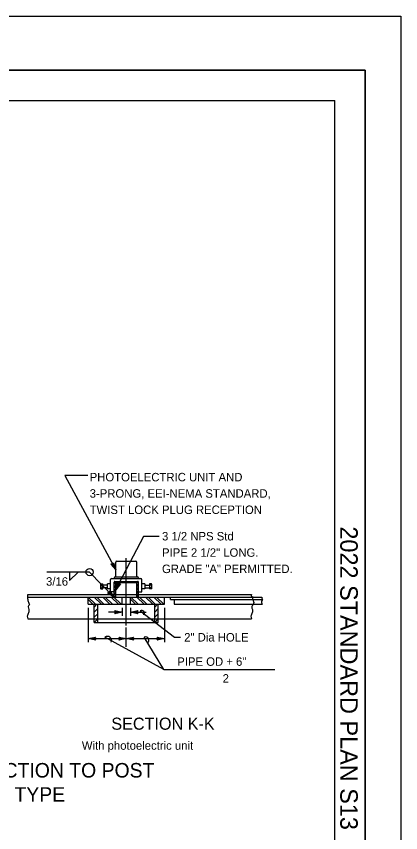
# Model space of a CAD drawing. Extents: x -894 to 866, y -476 to 714.
# Drawn here: x 548 to 866, y 38 to 714 of the extents above; entities that cross this region are included whole.
import ezdxf

# ---------------------------------------------------------------- set-up
doc = ezdxf.new("R2010")
doc.units = 0
for name, color, linetype in [('1 Control', 7, 'Continuous'), ('10 Sheet Format', 7, 'Continuous'), ('56 Stage 3 Anno', 7, 'Continuous'), ('57 Undefined', 7, 'Continuous'), ('59 Sndwall Anno', 7, 'Continuous'), ('60 Nongeo Data', 7, 'Continuous')]:
    doc.layers.add(name, color=color, linetype=linetype)

msp = doc.modelspace()

# ---------------------------------------------------------------- linework, layer by layer
at = {"layer": '1 Control'}
msp.add_lwpolyline([(638.94, 209.7), (638.94, 265.18)], dxfattribs=at)
at = {"layer": '10 Sheet Format'}
for p, q in [((-863.46, 668.96), (836.55, 668.96)), ((836.55, 668.96), (836.55, -431.04)), ((-813.45, 643.96), (811.55, 643.96)), ((811.55, -406.04), (811.55, 643.96))]:
    msp.add_line(p, q, dxfattribs=at)
for points in [[(-894.04, 713.56), (865.96, 713.56), (865.96, -476.44), (-894.04, -476.44)], [(-894.04, 713.56), (865.96, 713.56), (865.96, -476.44), (-894.04, -476.44)], [(-863.46, -431.04), (836.55, -431.04), (836.55, 668.96), (-863.46, 668.96)]]:
    msp.add_lwpolyline(points, close=True, dxfattribs=at)
at = {"layer": '56 Stage 3 Anno'}
for p, q in [((653.17, 283.13), (630.19, 239.62)), ((666.1, 283.13), (653.17, 283.13)), ((626.16, 260.28), (626.16, 260.28)), ((628.51, 261.55), (628.51, 261.55)), ((608.64, 253.82), (573.17, 253.82)), ((592.07, 253.82), (592.07, 246.82)), ((592.07, 246.82), (599.07, 253.82)), ((628.65, 233.15), (608.64, 253.82)), ((630.18, 255.63), (630.18, 255.63)), ((630.33, 239.23), (631.61, 245.24)), ((634.04, 244.13), (630.33, 239.23)), ((630.91, 240.5), (631.84, 244.88)), ((633.63, 244.08), (630.91, 240.48)), ((631.48, 241.74), (632.08, 244.57)), ((633.2, 244.02), (631.48, 241.74)), ((631.61, 245.24), (631.61, 245.24)), ((631.61, 245.24), (632.49, 243.96)), ((632.06, 243), (632.31, 244.21)), ((632.82, 244), (632.06, 243)), ((632.49, 243.96), (634.04, 244.13)), ((634.04, 244.13), (634.04, 244.13)), ((623.52, 236.54), (625.03, 236.89)), ((628.65, 233.15), (623.52, 236.54)), ((623.52, 236.54), (623.52, 236.54)), ((627.68, 234.15), (623.94, 236.62)), ((626.73, 235.14), (624.31, 236.73)), ((625.77, 236.13), (624.74, 236.81)), ((625.03, 236.89), (625.44, 238.39)), ((625.11, 237.2), (625.77, 236.13)), ((625.24, 237.57), (626.73, 235.14)), ((625.33, 237.99), (627.69, 234.14)), ((625.44, 238.39), (625.44, 238.39)), ((625.44, 238.39), (628.65, 233.15)), ((630.33, 239.23), (630.33, 239.23)), ((628.65, 233.15), (628.65, 233.15)), ((607.44, 224.15), (607.44, 195.72)), ((635.44, 224.15), (635.44, 217.56)), ((642.44, 224.15), (642.44, 217.56)), ((670.44, 224.15), (670.44, 195.72)), ((635.44, 220.56), (624.28, 220.56)), ((630.24, 220.56), (629.44, 221.9)), ((629.44, 221.9), (629.44, 221.9)), ((629.44, 221.9), (635.44, 220.56)), ((635.44, 220.56), (629.44, 219.23)), ((629.44, 219.23), (630.24, 220.56)), ((629.44, 219.23), (629.44, 219.23)), ((629.65, 221.54), (634.06, 220.56)), ((634.05, 220.56), (629.67, 219.59)), ((632.67, 220.56), (629.85, 219.94)), ((629.89, 221.18), (632.67, 220.56)), ((630.06, 220.84), (631.29, 220.56)), ((631.29, 220.56), (630.08, 220.29)), ((635.44, 220.56), (635.44, 220.56)), ((642.44, 220.56), (648.44, 221.89)), ((642.44, 220.56), (655.47, 220.56)), ((648.44, 219.22), (642.44, 220.56)), ((642.44, 220.56), (642.44, 220.56)), ((648.22, 219.58), (643.82, 220.56)), ((643.83, 220.56), (648.2, 221.53)), ((645.2, 220.56), (648.02, 221.18)), ((647.99, 219.93), (645.2, 220.56)), ((646.58, 220.56), (647.79, 220.82)), ((647.81, 220.28), (646.58, 220.56)), ((648.44, 221.89), (647.64, 220.56)), ((647.64, 220.56), (648.44, 219.22)), ((648.44, 221.89), (648.44, 221.89)), ((648.44, 219.22), (648.44, 219.22)), ((650.55, 221.6), (678.86, 199.85)), ((607.44, 198.72), (613.44, 200.05)), ((613.44, 197.38), (607.44, 198.72)), ((607.44, 198.72), (607.44, 198.72)), ((607.44, 198.72), (638.94, 198.72)), ((613.22, 197.73), (608.82, 198.72)), ((608.83, 198.72), (613.2, 199.69)), ((610.2, 198.72), (613.02, 199.34)), ((612.99, 198.09), (610.2, 198.72)), ((611.58, 198.71), (612.79, 198.98)), ((612.81, 198.44), (611.58, 198.71)), ((613.44, 200.05), (612.64, 198.72)), ((612.64, 198.72), (613.44, 197.38)), ((613.44, 200.05), (613.44, 200.05)), ((613.44, 197.38), (613.44, 197.38)), ((669.96, 173.18), (621.2, 199.85)), ((633.74, 198.72), (632.94, 200.06)), ((632.94, 200.06), (632.94, 200.06)), ((632.94, 200.06), (638.94, 198.72)), ((638.94, 198.72), (632.94, 197.39)), ((632.94, 197.39), (633.74, 198.72)), ((632.94, 197.39), (632.94, 197.39)), ((633.15, 199.7), (637.56, 198.72)), ((637.55, 198.71), (633.17, 197.75)), ((636.17, 198.72), (633.35, 198.09)), ((633.39, 199.34), (636.17, 198.72)), ((633.56, 199), (634.79, 198.72)), ((634.79, 198.72), (633.58, 198.45)), ((638.94, 198.72), (644.94, 200.05)), ((638.94, 198.72), (670.44, 198.72)), ((638.94, 198.72), (638.94, 198.72)), ((644.94, 197.38), (638.94, 198.72)), ((638.94, 198.72), (638.94, 198.72)), ((644.72, 197.73), (640.32, 198.72)), ((640.33, 198.72), (644.7, 199.69)), ((641.7, 198.72), (644.52, 199.34)), ((644.49, 198.09), (641.7, 198.72)), ((643.08, 198.71), (644.29, 198.98)), ((644.31, 198.44), (643.08, 198.71)), ((644.94, 200.05), (644.14, 198.72)), ((644.14, 198.72), (644.94, 197.38)), ((644.94, 200.05), (644.94, 200.05)), ((644.94, 197.38), (644.94, 197.38)), ((669.96, 173.18), (653.83, 200.06)), ((665.24, 198.72), (664.44, 200.06)), ((664.44, 200.06), (664.44, 200.06)), ((664.44, 200.06), (670.44, 198.72)), ((670.44, 198.72), (664.44, 197.39)), ((664.44, 197.39), (665.24, 198.72)), ((664.44, 197.39), (664.44, 197.39)), ((664.65, 199.7), (669.06, 198.72)), ((669.05, 198.71), (664.67, 197.75)), ((667.67, 198.72), (664.85, 198.09)), ((664.89, 199.34), (667.67, 198.72)), ((665.06, 199), (666.29, 198.72)), ((666.29, 198.72), (665.08, 198.45)), ((670.44, 198.72), (670.44, 198.72)), ((678.86, 199.85), (683.86, 199.85)), ((669.96, 173.18), (761.78, 173.18))]:
    msp.add_line(p, q, dxfattribs=at)
for points in [[(607.22, 333.59), (588.03, 333.59), (630.18, 255.63)], [(638.94, 191.85), (638.94, 207.87)]]:
    msp.add_lwpolyline(points, dxfattribs=at)
msp.add_lwpolyline([(628.51, 261.55), (630.18, 255.63), (626.16, 260.28), (626.57, 260.26), (629.52, 256.85), (628.3, 261.19), (628.09, 260.84), (628.87, 258.06), (626.99, 260.24), (627.4, 260.22), (628.22, 259.28), (627.87, 260.48), (627.71, 260.21), (626.16, 260.28), (627.71, 260.21)], close=True, dxfattribs=at)
msp.add_circle((608.64, 253.82), 3, dxfattribs=at)
for centre, radius, start, end in [((651.82, 219.91), 2.12, 319.06905, 126.98095), ((623.34, 197.11), 3.48, 336.86408, 127.99832), ((654.75, 197.35), 2.87, 302.49644, 108.78368)]:
    msp.add_arc(centre, radius, start, end, dxfattribs=at)
at = {"layer": '59 Sndwall Anno'}
for p, q in [((628.94, 244.75), (629.42, 245.23)), ((628.94, 243.86), (630.19, 245.11)), ((647.68, 242.87), (648.93, 244.12)), ((647.68, 241.99), (648.93, 243.24)), ((628.94, 241.8), (630.19, 243.05)), ((628.94, 240.92), (630.19, 242.17)), ((628.94, 238.85), (630.19, 240.1)), ((628.94, 237.97), (630.19, 239.22)), ((628.94, 235.91), (630.19, 237.16)), ((647.68, 239.93), (648.93, 241.18)), ((647.68, 239.04), (648.93, 240.29)), ((647.68, 236.98), (648.93, 238.23)), ((647.68, 236.1), (648.93, 237.35)), ((607.44, 233.15), (613.44, 227.15)), ((607.44, 231.03), (611.32, 227.15)), ((612.39, 233.15), (618.39, 227.15)), ((614.51, 233.15), (620.51, 227.15)), ((619.46, 233.15), (625.46, 227.15)), ((621.58, 233.15), (627.58, 227.15)), ((626.53, 233.15), (632.53, 227.15)), ((628.65, 233.15), (634.65, 227.15)), ((628.94, 235.02), (630.19, 236.27)), ((629.13, 233.15), (630.19, 234.21)), ((642.44, 231.38), (646.67, 227.15)), ((642.79, 233.15), (648.79, 227.15)), ((647.68, 234.03), (648.93, 235.28)), ((647.68, 233.15), (648.93, 234.4)), ((647.74, 233.15), (653.74, 227.15)), ((649.86, 233.15), (655.86, 227.15)), ((654.81, 233.15), (660.81, 227.15)), ((656.93, 233.15), (662.93, 227.15)), ((661.88, 233.15), (667.88, 227.15)), ((664.01, 233.15), (670.01, 227.15)), ((612.44, 224.88), (614.71, 227.15)), ((612.44, 220.64), (615.44, 223.64)), ((662.44, 224.88), (664.71, 227.15)), ((662.44, 220.64), (665.44, 223.64)), ((612.44, 216.39), (615.44, 219.39)), ((662.44, 216.39), (665.44, 219.39)), ((612.44, 212.15), (615.44, 215.15)), ((662.44, 212.15), (665.44, 215.15))]:
    msp.add_line(p, q, dxfattribs=at)
at = {"layer": '60 Nongeo Data'}
for p, q in [((630.19, 249.81), (630.19, 261.9)), ((631.02, 262.73), (646.85, 262.73)), ((647.68, 249.81), (647.68, 261.9)), ((617.75, 243.47), (617.75, 240.33)), ((617.97, 243.99), (619.59, 243.99)), ((619.59, 239.8), (619.59, 243.99)), ((626.02, 243.98), (623.52, 243.98)), ((623.52, 239.82), (623.52, 243.98)), ((626.02, 237.32), (626.02, 247.73)), ((626.85, 248.56), (651.02, 248.56)), ((628.94, 248.98), (628.94, 248.56)), ((628.94, 245.23), (628.94, 245.44)), ((628.94, 233.15), (628.94, 245.23)), ((628.94, 245.23), (648.93, 245.23)), ((629.56, 246.06), (648.31, 246.06)), ((629.77, 249.81), (648.1, 249.81)), ((630.19, 233.15), (630.19, 245.23)), ((647.68, 233.15), (647.68, 245.23)), ((648.93, 248.98), (648.93, 248.56)), ((648.93, 245.23), (648.93, 245.44)), ((648.93, 233.15), (648.93, 245.23)), ((651.85, 237.32), (651.85, 247.73)), ((654.35, 243.98), (651.85, 243.98)), ((654.35, 243.98), (654.35, 239.82)), ((659.9, 243.99), (658.28, 243.99)), ((658.28, 243.99), (658.28, 239.8)), ((660.12, 240.33), (660.12, 243.47)), ((617.97, 242.95), (619.59, 242.95)), ((617.97, 240.85), (619.59, 240.85)), ((617.97, 239.8), (619.59, 239.8)), ((623.52, 242.94), (619.59, 242.94)), ((623.52, 240.86), (619.59, 240.86)), ((623.52, 240.86), (623.52, 242.94)), ((626.02, 239.82), (623.52, 239.82)), ((628.94, 237.32), (626.02, 237.32)), ((648.93, 237.32), (651.85, 237.32)), ((654.35, 239.82), (651.85, 239.82)), ((654.35, 242.94), (658.28, 242.94)), ((654.35, 242.94), (654.35, 240.86)), ((654.35, 240.86), (658.28, 240.86)), ((659.9, 242.95), (658.28, 242.95)), ((659.9, 240.85), (658.28, 240.85)), ((659.9, 239.8), (658.28, 239.8)), ((557.44, 235.15), (628.94, 235.15)), ((557.44, 233.15), (750.99, 233.15)), ((607.44, 227.15), (607.44, 233.15)), ((628.94, 235.15), (648.94, 235.15)), ((635.44, 227.15), (635.44, 233.15)), ((642.44, 227.15), (642.44, 233.15)), ((648.94, 235.15), (742.44, 235.15)), ((670.44, 227.15), (670.44, 233.15)), ((675.44, 231.15), (675.44, 233.15)), ((675.44, 231.15), (751.55, 231.15)), ((678.44, 231.15), (678.44, 227.15)), ((607.44, 227.15), (670.44, 227.15)), ((612.44, 212.15), (612.44, 227.15)), ((615.44, 212.15), (615.44, 227.15)), ((662.44, 212.15), (662.44, 227.15)), ((665.44, 212.15), (665.44, 227.15)), ((678.44, 227.15), (751.56, 227.15)), ((557.44, 215.15), (612.44, 215.15)), ((612.44, 215.15), (665.44, 215.15)), ((612.44, 212.15), (665.44, 212.15)), ((665.44, 215.15), (742.44, 215.15))]:
    msp.add_line(p, q, dxfattribs=at)
for centre, radius, start, end in [((631.02, 261.9), 0.833, 90, 180), ((646.85, 261.9), 0.833, 0, 90), ((618.51, 243.47), 0.753, 135.96474, 224.03526), ((626.85, 247.73), 0.833, 90, 180), ((629.77, 248.98), 0.833, 90, 180), ((629.56, 245.44), 0.625, 90, 180), ((648.1, 248.98), 0.833, 0, 90), ((648.31, 245.44), 0.625, 0, 90), ((651.02, 247.73), 0.833, 0, 90), ((659.36, 243.47), 0.753, 315.96474, 44.03526), ((618.51, 240.33), 0.753, 135.96474, 224.03526), ((620.6, 241.9), 2.84, 158.32588, 201.67412), ((657.27, 241.9), 2.84, 338.32588, 21.67412), ((659.36, 240.33), 0.753, 315.96474, 44.03526)]:
    msp.add_arc(centre, radius, start, end, dxfattribs=at)
for points in [[(559, 226.9), (557.81, 230.14), (557.44, 233.15), (557.44, 235.15)], [(742.44, 235.15), (742.32, 234.03), (743.58, 233.33)], [(743.58, 233.33), (743.44, 231.93), (743.86, 230.12), (744.42, 228.58), (744, 226.9)], [(750.99, 233.15), (751.13, 232.35), (751.55, 231.15), (750.85, 229.84), (750.85, 228.44), (751.56, 227.15)], [(559, 226.9), (557.74, 224.94), (558.3, 222.7), (558.16, 220.19), (557.04, 217.25), (557.44, 215.15)], [(744, 226.9), (742.74, 224.94), (743.3, 222.7), (743.16, 220.19), (742.04, 217.25), (742.44, 215.15)]]:
    msp.add_spline(points, degree=3, dxfattribs=at)

# ---------------------------------------------------------------- texts
at = {"layer": '10 Sheet Format'}
msp.add_text('2022 STANDARD PLAN S13', height=14.5, rotation=270, dxfattribs=at).set_placement((815.95, 291.59))
at = {"layer": '57 Undefined'}
for s, height, p in [('PHOTOELECTRIC UNIT AND', 7, (608.67, 328.84)), ('3-PRONG, EEI-NEMA STANDARD,', 7, (608.67, 315.34)), ('TWIST LOCK PLUG RECEPTION', 7, (608.67, 301.84)), ('3 1/2 NPS Std', 7, (668.51, 279.97)), ('PIPE 2 1/2" LONG.', 7, (668.51, 266.47)), ('GRADE "A" PERMITTED.', 7, (668.51, 252.97)), ('3/16', 7, (572.57, 242.53)), ('2" Dia HOLE', 7, (686.86, 196.36)), ('PIPE OD + 6"', 7, (681.12, 176.25)), ('2', 7, (718.67, 162.35)), ('SECTION K-K', 10, (626.59, 123.38)), ('With photoelectric unit', 7, (602.19, 106.81)), ('UPPER CHORD CONNECTION TO POST', 12, (356.42, 83.84)), ('TWO POST TYPE', 12, (456.41, 63.84))]:
    msp.add_text(s, height=height, dxfattribs=at).set_placement(p)

doc.saveas('drawing.dxf')
